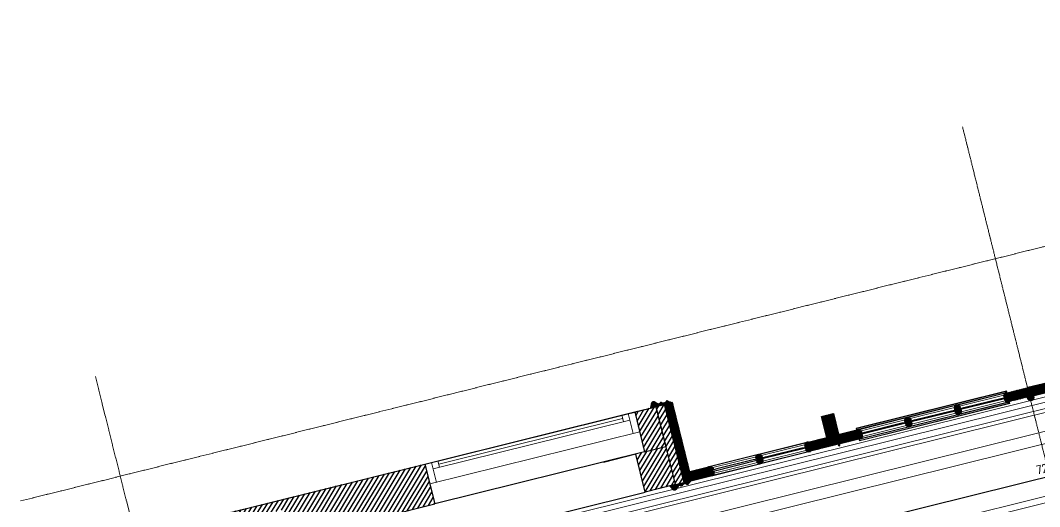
# Model space of a CAD drawing. Header units: inches. Extents: x 122939 to 389145, y 29603 to 574065.
# Drawn here: x 350991 to 355941, y 500637 to 503002 of the extents above; entities that cross this region are included whole.
import ezdxf

# ---------------------------------------------------------------- set-up
doc = ezdxf.new("R2010")
doc.units = ezdxf.units.IN
doc.header["$MEASUREMENT"] = 0
doc.linetypes.add('CENTERX2', pattern=[4, 2.5, -0.5, 0.5, -0.5])
doc.linetypes.add('PHANTOM-Z', pattern=[69.2, 60, -1.4, 2.5, -1.4, 2.5, -1.4])
for name, color, linetype, lineweight in [('a-cut', 30, 'PHANTOM-Z', 18), ('A-Dim-ID', 9, 'Continuous', 20), ('A-GLAZ', 134, 'Continuous', 18), ('A-WALL-TILE', 8, 'Continuous', 9), ('GRC', 41, 'Continuous', 0)]:
    doc.layers.add(name, color=color, linetype=linetype, lineweight=lineweight)
for name, color, linetype in [('A-WALL', 7, 'Continuous'), ('CQ Wall hatch_CHB', 8, 'Continuous'), ('FURNITURE', 252, 'Continuous'), ('Layer7', 8, 'Continuous')]:
    doc.layers.add(name, color=color, linetype=linetype)
doc.styles.add('ST9', font='romans.shx', dxfattribs={"width": 0.8})
doc.dimstyles.new('DIM-20', dxfattribs={"dimscale": 1000, "dimtxt": 0.044, "dimasz": 0.035, "dimexe": 0.022, "dimexo": 0.022, "dimgap": 0.022, "dimtad": 1, "dimdec": 0, "dimzin": 0, "dimdsep": 46, "dimtxsty": 'ST9', "dimblk1": 'ARCHTICK', "dimblk2": 'ARCHTICK', "dimsah": 1, "dimcen": 0.088, "dimdle": 0.04, "dimclrd": 256, "dimclre": 256, "dimclrt": 3, "dimadec": 0, "dimazin": 0, "dimtfac": 1, "dimtdec": 0, "dimtix": 1, "dimtofl": 0, "dimtmove": 1, "dimatfit": 3, "dimldrblk": 'CLOSED', "dimfxl": 1, "dimtolj": 1, "dimtzin": 0, "dimarcsym": 0})
pattern_1 = [(238.971423, (340850.444, 394099.291), (16.0670684, -9.6649787), [])]
pattern_2 = [(135, (-4101.4994, -5827.568), (-1.76776695, -1.76776695), [])]
pattern_3 = [(135, (-3108.8667, -5827.568), (-1.76776695, -1.76776695), [])]
pattern_4 = [(135, (247.5, 0), (-1.76776695, -1.76776695), [])]

# ---------------------------------------------------------------- blocks, each defined once
blk = doc.blocks.new('_ARCHTICK')
at = {"color": 0, "linetype": 'ByBlock', "const_width": 0.15}
blk.add_lwpolyline([(-0.5, -0.5), (0.5, 0.5)], dxfattribs=at)
blk = doc.blocks.new('*D111')
at = {"layer": 'A-Dim-ID', "lineweight": -2, "transparency": 16777216}
for p, q in [((352432.8, 499901.6), (359545.9, 501671.3)), ((359500.9, 501686.4), (359512.4, 501640.3)), ((352465.4, 499936), (352476.9, 499889.9))]:
    blk.add_line(p, q, dxfattribs=at)
at = {"layer": 'Defpoints', "color": 0, "transparency": 16777216}
for p in [(359495.6, 501707.7, 0), (359507.1, 501661.7), (352460.1, 499957.3)]:
    blk.add_point(p, dxfattribs=at)
at = {"layer": 'A-Dim-ID', "lineweight": -2, "transparency": 16777216, "xscale": 20, "yscale": 20, "zscale": 20}
for p, rotation in [((359507.1, 501661.7), 13.9714232829857), ((352471.6, 499911.3), 193.9714232829857)]:
    blk.add_blockref('_ARCHTICK', p, dxfattribs=dict(at, rotation=rotation))
at = {"layer": 'A-Dim-ID', "color": 3, "transparency": 16777216, "insert": (355979.2, 500827.2), "char_height": 40, "attachment_point": 5, "rotation": 13.9714, "style": 'ST9'}
blk.add_mtext('\\A1;7250', dxfattribs=at)
blk = doc.blocks.new('_CLOSED')
at = {"color": 0, "linetype": 'ByBlock'}
for p, q in [((-1, 0.17), (0, 0)), ((-1, 0.17), (-1, -0.17)), ((0, 0), (-1, -0.17)), ((0, 0), (-1, 0))]:
    blk.add_line(p, q, dxfattribs=at)
blk = doc.blocks.new('A$C276B60FF')
at = {"layer": 'FURNITURE', "color": 0, "lineweight": 5}
for p, q in [((4, -4.7, -468.2), (5.3, -3.4, -468.2)), ((4, -6.4, -468.2), (5.2, -5.2, -468.2)), ((5.2, -4.4, -468.2), (4.2, -4.9, -468.2)), ((5.1, -6.2, -468.2), (4.2, -6.6, -468.2)), ((8, -4.7, -468.2), (6.7, -3.4, -468.2)), ((6.8, -4.4, -468.2), (7.9, -4.9, -468.2)), ((8, -6.4, -468.2), (6.9, -5.2, -468.2)), ((6.9, -6.2, -468.2), (7.9, -6.6, -468.2))]:
    blk.add_line(p, q, dxfattribs=at)
at = {"layer": 'FURNITURE', "color": 0, "lineweight": 5, "elevation": -468.2}
for points in [[(3, -9.9), (3, -7.9, -0.371091), (3.5, -7.4, -0.011049), (5, -7.3, -0.011049)], [(7, -7.3, -0.01116), (8.5, -7.4, -0.382087), (9, -7.9), (9, -9, -0.302252), (8.7, -9.5, -0.080721), (3.5, -10.4, -0.418), (3, -9.9)], [(6.7, -3.4), (6.7, -2.9, 0.873613), (5.4, -3), (5.3, -3.4)]]:
    blk.add_lwpolyline(points, format="xyb", dxfattribs=at)
for points in [[(5.1, -6.2), (5, -7.3)], [(5.2, -4.4), (5.2, -5.2)], [(6.9, -5.2), (6.8, -4.4)], [(7, -7.3), (6.9, -6.2)]]:
    blk.add_lwpolyline(points, dxfattribs=at)
at = {"layer": 'FURNITURE', "color": 0, "lineweight": 5}
for centre, start, end in [((4.1, -4.8, -468.2), 141.1325, 292.0729), ((4.1, -6.5, -468.2), 141.1325, 292.0729), ((7.9, -4.8, -468.2), 247.9271, 38.8675), ((7.9, -6.5, -468.2), 247.9271, 38.8675)]:
    blk.add_arc(centre, 0.1, start, end, dxfattribs=at)
blk = doc.blocks.new('french door top')
at = {"lineweight": 0}
h = blk.add_hatch(dxfattribs=at)
h.set_pattern_fill('ANSI31', color=8, scale=20, angle=90)
h.paths.add_polyline_path([(5903.7, 5862.5), (6003.7, 5862.5), (6003.7, 5906.5), (5903.7, 5906.5)])
h = blk.add_hatch(dxfattribs=at)
h.set_pattern_fill('ANSI31', color=8, scale=20)
h.paths.add_polyline_path([(6003.7, 5860.5), (6013.7, 5860.5), (6013.7, 5887.5), (6023.7, 5887.5), (6023.7, 5898.5), (6021.7, 5898.5, 0.414214), (6013.7, 5906.5), (6013.7, 5908.5), (6003.7, 5908.5)])
h = blk.add_hatch(dxfattribs=at)
h.set_pattern_fill('ANSI31', color=8, scale=20)
edge = h.paths.add_edge_path()
edge.add_line((6251.2, 5860.5), (6251.2, 5887.5))
edge.add_line((6251.2, 5887.5), (6241.2, 5887.5))
edge.add_line((6241.2, 5887.5), (6241.2, 5898.5))
edge.add_line((6241.2, 5898.5), (6243.2, 5898.5))
edge.add_arc((6251.2, 5898.5), 8, 90, 180, ccw=False)
edge.add_line((6251.2, 5906.5), (6251.2, 5908.5))
edge.add_line((6251.2, 5908.5), (6261.2, 5908.5))
edge.add_line((6261.2, 5908.5), (6261.2, 5906.5))
edge.add_arc((6261.2, 5898.5), 8, 0, 90, ccw=False)
edge.add_line((6269.2, 5898.5), (6271.2, 5898.5))
edge.add_line((6271.2, 5898.5), (6271.2, 5887.5))
edge.add_line((6271.2, 5887.5), (6261.2, 5887.5))
edge.add_line((6261.2, 5887.5), (6261.2, 5860.5))
edge.add_line((6261.2, 5860.5), (6251.2, 5860.5))
h = blk.add_hatch(dxfattribs=at)
h.set_pattern_fill('ANSI31', color=8, scale=20)
h.set_pattern_definition([(45, (247.5, 0), (-1.76776695, 1.76776695), [])])
edge = h.paths.add_edge_path()
edge.add_line((6498.7, 5860.5), (6498.7, 5887.5))
edge.add_line((6498.7, 5887.5), (6488.7, 5887.5))
edge.add_line((6488.7, 5887.5), (6488.7, 5898.5))
edge.add_line((6488.7, 5898.5), (6490.7, 5898.5))
edge.add_arc((6498.7, 5898.5), 8, 90, 180, ccw=False)
edge.add_line((6498.7, 5906.5), (6498.7, 5908.5))
edge.add_line((6498.7, 5908.5), (6508.7, 5908.5))
edge.add_line((6508.7, 5908.5), (6508.7, 5906.5))
edge.add_arc((6508.7, 5898.5), 8, 0, 90, ccw=False)
edge.add_line((6516.7, 5898.5), (6518.7, 5898.5))
edge.add_line((6518.7, 5898.5), (6518.7, 5887.5))
edge.add_line((6518.7, 5887.5), (6508.7, 5887.5))
edge.add_line((6508.7, 5887.5), (6508.7, 5860.5))
edge.add_line((6508.7, 5860.5), (6498.7, 5860.5))
h = blk.add_hatch(dxfattribs=at)
h.set_pattern_fill('ANSI31', color=8, scale=20)
h.paths.add_polyline_path([(6736.2, 5898.5), (6738.2, 5898.5, -0.414214), (6746.2, 5906.5), (6746.2, 5908.5), (6756.2, 5908.5), (6756.2, 5860.5), (6746.2, 5860.5), (6746.2, 5887.5), (6736.2, 5887.5)])
h = blk.add_hatch(dxfattribs=at)
h.set_pattern_fill('ANSI31', color=8, scale=20, angle=90)
edge = h.paths.add_edge_path()
edge.add_line((6856.2, 5862.5), (6756.2, 5862.5))
edge.add_line((6756.2, 5862.5), (6756.2, 5906.5))
edge.add_line((6756.2, 5906.5), (6855.8, 5906.5))
edge.add_line((6855.8, 5906.5), (6855.8, 5862.5))
h = blk.add_hatch(dxfattribs=at)
h.set_pattern_fill('ANSI31', color=8, scale=20, angle=90)
h.paths.add_polyline_path([(6023.7, 5881.5), (6013.7, 5881.5), (6013.7, 5862.5, 0.414214), (6021.7, 5870.5), (6023.7, 5870.5)])
h = blk.add_hatch(dxfattribs=at)
h.set_pattern_fill('ANSI31', color=8, scale=20, angle=90)
edge = h.paths.add_edge_path()
edge.add_line((6251.2, 5862.5), (6251.2, 5881.5))
edge.add_line((6251.2, 5881.5), (6241.2, 5881.5))
edge.add_line((6241.2, 5881.5), (6241.2, 5870.5))
edge.add_line((6241.2, 5870.5), (6243.2, 5870.5))
edge.add_arc((6251.2, 5870.5), 8, 180, 270)
h = blk.add_hatch(dxfattribs=at)
h.set_pattern_fill('ANSI31', color=8, scale=20, angle=90)
edge = h.paths.add_edge_path()
edge.add_line((6261.2, 5862.5), (6261.2, 5881.5))
edge.add_line((6261.2, 5881.5), (6271.2, 5881.5))
edge.add_line((6271.2, 5881.5), (6271.2, 5870.5))
edge.add_line((6271.2, 5870.5), (6269.2, 5870.5))
edge.add_arc((6261.2, 5870.5), 8, -90, 0, ccw=False)
h = blk.add_hatch(dxfattribs=at)
h.set_pattern_fill('ANSI31', color=8, scale=20, angle=90)
h.set_pattern_definition(pattern_4)
edge = h.paths.add_edge_path()
edge.add_line((6498.7, 5862.5), (6498.7, 5881.5))
edge.add_line((6498.7, 5881.5), (6488.7, 5881.5))
edge.add_line((6488.7, 5881.5), (6488.7, 5870.5))
edge.add_line((6488.7, 5870.5), (6490.7, 5870.5))
edge.add_arc((6498.7, 5870.5), 8, 180, 270)
h = blk.add_hatch(dxfattribs=at)
h.set_pattern_fill('ANSI31', color=8, scale=20, angle=90)
h.set_pattern_definition(pattern_4)
edge = h.paths.add_edge_path()
edge.add_line((6508.7, 5862.5), (6508.7, 5881.5))
edge.add_line((6508.7, 5881.5), (6518.7, 5881.5))
edge.add_line((6518.7, 5881.5), (6518.7, 5870.5))
edge.add_line((6518.7, 5870.5), (6516.7, 5870.5))
edge.add_arc((6508.7, 5870.5), 8, -90, 0, ccw=False)
h = blk.add_hatch(dxfattribs=at)
h.set_pattern_fill('ANSI31', color=8, scale=20, angle=90)
h.paths.add_polyline_path([(6736.2, 5881.5), (6746.2, 5881.5), (6746.2, 5862.5, -0.414214), (6738.2, 5870.5), (6736.2, 5870.5)])
at = {"color": 8, "lineweight": 0}
for p, q in [((6746.2, 5908.5), (6013.7, 5908.5)), ((6251.2, 5906.5), (6013.7, 5906.5)), ((6243.2, 5898.5), (6021.7, 5898.5)), ((6498.7, 5906.5), (6261.2, 5906.5)), ((6490.7, 5898.5), (6269.2, 5898.5)), ((6746.2, 5906.5), (6508.7, 5906.5)), ((6736.2, 5898.5), (6516.7, 5898.5)), ((6251.2, 5862.5), (6013.7, 5862.5)), ((6746.2, 5860.5), (6013.7, 5860.5)), ((6243.2, 5870.5), (6021.7, 5870.5)), ((6498.7, 5862.5), (6261.2, 5862.5)), ((6490.7, 5870.5), (6269.2, 5870.5)), ((6746.2, 5862.5), (6508.7, 5862.5)), ((6736.2, 5870.5), (6516.7, 5870.5))]:
    blk.add_line(p, q, dxfattribs=at)
at = {"color": 0, "lineweight": -2, "elevation": 0}
for points in [[(5903.7, 5862.5), (6003.7, 5862.5), (6003.7, 5906.5), (5903.7, 5906.5), (5903.7, 5862.5)], [(6856.2, 5862.5), (6756.2, 5862.5), (6756.2, 5906.5), (6855.8, 5906.5), (6855.8, 5862.5)]]:
    blk.add_lwpolyline(points, dxfattribs=at)
for points in [[(6013.7, 5860.5), (6003.7, 5860.5), (6003.7, 5908.5), (6013.7, 5908.5), (6013.7, 5906.5, -0.414214), (6021.7, 5898.5), (6023.7, 5898.5), (6023.7, 5887.5), (6013.7, 5887.5), (6013.7, 5860.5)], [(6746.2, 5860.5), (6756.2, 5860.5), (6756.2, 5908.5), (6746.2, 5908.5), (6746.2, 5906.5, 0.414214), (6738.2, 5898.5), (6736.2, 5898.5), (6736.2, 5887.5), (6746.2, 5887.5), (6746.2, 5860.5)], [(6013.7, 5862.5), (6013.7, 5881.5), (6023.7, 5881.5), (6023.7, 5870.5), (6021.7, 5870.5, -0.414214), (6013.7, 5862.5, 1)], [(6251.2, 5862.5), (6251.2, 5881.5), (6241.2, 5881.5), (6241.2, 5870.5), (6243.2, 5870.5, 0.414214), (6251.2, 5862.5, -1)], [(6261.2, 5862.5), (6261.2, 5881.5), (6271.2, 5881.5), (6271.2, 5870.5), (6269.2, 5870.5, -0.414214), (6261.2, 5862.5, 1)], [(6746.2, 5862.5), (6746.2, 5881.5), (6736.2, 5881.5), (6736.2, 5870.5), (6738.2, 5870.5, 0.414214), (6746.2, 5862.5, -1)]]:
    blk.add_lwpolyline(points, format="xyb", dxfattribs=at)
blk.add_lwpolyline([(6251.2, 5860.5), (6251.2, 5887.5), (6241.2, 5887.5), (6241.2, 5898.5), (6243.2, 5898.5, -0.414214), (6251.2, 5906.5), (6251.2, 5908.5), (6261.2, 5908.5), (6261.2, 5906.5, -0.414214), (6269.2, 5898.5), (6271.2, 5898.5), (6271.2, 5887.5), (6261.2, 5887.5), (6261.2, 5860.5)], format="xyb", close=True, dxfattribs=at)
at = {"color": 0, "lineweight": -2}
blk.add_lwpolyline([(6508.7, 5860.5), (6508.7, 5887.5), (6518.7, 5887.5), (6518.7, 5898.5), (6516.7, 5898.5, 0.414214), (6508.7, 5906.5), (6508.7, 5908.5), (6498.7, 5908.5), (6498.7, 5906.5, 0.414214), (6490.7, 5898.5), (6488.7, 5898.5), (6488.7, 5887.5), (6498.7, 5887.5), (6498.7, 5860.5)], format="xyb", close=True, dxfattribs=at)
at = {"color": 0, "elevation": 0}
for points in [[(6040, 5887.7), (6015.7, 5885.7), (6015.7, 5881.7), (6249.2, 5881.7), (6249.2, 5885.7), (6225, 5887.7)], [(6535, 5887.7), (6510.7, 5885.7), (6510.7, 5881.7), (6744.2, 5881.7), (6744.2, 5885.7), (6720, 5887.7)]]:
    blk.add_lwpolyline(points, close=True, dxfattribs=at)
at = {"color": 0}
blk.add_lwpolyline([(6287.5, 5887.7), (6263.2, 5885.7), (6263.2, 5881.7), (6496.7, 5881.7), (6496.7, 5885.7), (6472.5, 5887.7)], close=True, dxfattribs=at)
at = {"color": 0, "lineweight": -2}
for points in [[(6498.7, 5862.5), (6498.7, 5881.5), (6488.7, 5881.5), (6488.7, 5870.5), (6490.7, 5870.5, 0.414214), (6498.7, 5862.5, -1)], [(6508.7, 5862.5), (6508.7, 5881.5), (6518.7, 5881.5), (6518.7, 5870.5), (6516.7, 5870.5, -0.414214), (6508.7, 5862.5, 1)]]:
    blk.add_lwpolyline(points, format="xyb", dxfattribs=at)
blk = doc.blocks.new('A$C419e398c')
at = {"lineweight": 0}
h = blk.add_hatch(dxfattribs=at)
h.set_pattern_fill('ANSI31', color=8, scale=20, angle=90)
h.set_pattern_definition(pattern_2)
edge = h.paths.add_edge_path()
edge.add_line((100, 421.2), (100, 416.3))
edge.add_line((100, 416.3), (0, 416.3))
edge.add_line((0, 416.3), (0, 420.9))
edge.add_line((0, 420.9), (0.1, 420.9))
edge.add_line((0.1, 420.9), (0.2, 420.9))
edge.add_line((0.2, 420.9), (0.3, 420.9))
edge.add_line((0.3, 420.9), (0.4, 420.9))
edge.add_line((0.4, 420.9), (0.5, 420.9))
edge.add_line((0.5, 420.9), (0.6, 421))
edge.add_line((0.6, 421), (0.7, 421))
edge.add_line((0.7, 421), (0.8, 421))
edge.add_line((0.8, 421), (1, 421))
edge.add_line((1, 421), (1.1, 421.1))
edge.add_line((1.1, 421.1), (1.2, 421.1))
edge.add_line((1.2, 421.1), (1.3, 421.2))
edge.add_line((1.3, 421.2), (1.4, 421.2))
edge.add_line((1.4, 421.2), (1.5, 421.3))
edge.add_line((1.5, 421.3), (1.6, 421.3))
edge.add_line((1.6, 421.3), (1.7, 421.4))
edge.add_line((1.7, 421.4), (1.8, 421.4))
edge.add_line((1.8, 421.4), (1.9, 421.5))
edge.add_line((1.9, 421.5), (2, 421.6))
edge.add_line((2, 421.6), (2, 421.7))
edge.add_line((2, 421.7), (2.1, 421.7))
edge.add_line((2.1, 421.7), (2.2, 421.8))
edge.add_line((2.2, 421.8), (2.3, 421.9))
edge.add_line((2.3, 421.9), (2.4, 422))
edge.add_line((2.4, 422), (2.5, 422.1))
edge.add_line((2.5, 422.1), (2.6, 422.2))
edge.add_line((2.6, 422.2), (2.7, 422.3))
edge.add_line((2.7, 422.3), (2.8, 422.4))
edge.add_line((2.8, 422.4), (2.8, 422.5))
edge.add_line((2.8, 422.5), (2.9, 422.6))
edge.add_line((2.9, 422.6), (3, 422.7))
edge.add_line((3, 422.7), (3.1, 422.8))
edge.add_line((3.1, 422.8), (3.1, 422.9))
edge.add_line((3.1, 422.9), (3.2, 423))
edge.add_line((3.2, 423), (3.3, 423.2))
edge.add_line((3.3, 423.2), (3.4, 423.3))
edge.add_line((3.4, 423.3), (3.4, 423.4))
edge.add_line((3.4, 423.4), (3.5, 423.5))
edge.add_line((3.5, 423.5), (3.5, 423.7))
edge.add_line((3.5, 423.7), (3.6, 423.8))
edge.add_line((3.6, 423.8), (3.7, 423.9))
edge.add_line((3.7, 423.9), (3.7, 424.1))
edge.add_line((3.7, 424.1), (3.8, 424.2))
edge.add_line((3.8, 424.2), (3.8, 424.3))
edge.add_line((3.8, 424.3), (3.9, 424.5))
edge.add_line((3.9, 424.5), (3.9, 424.6))
edge.add_line((3.9, 424.6), (4, 424.8))
edge.add_line((4, 424.8), (4, 424.9))
edge.add_line((4, 424.9), (4, 425.1))
edge.add_line((4, 425.1), (4.1, 425.2))
edge.add_line((4.1, 425.2), (4.1, 425.4))
edge.add_line((4.1, 425.4), (4.2, 425.5))
edge.add_line((4.2, 425.5), (4.2, 425.7))
edge.add_line((4.2, 425.7), (4.2, 425.8))
edge.add_line((4.2, 425.8), (4.2, 426))
edge.add_line((4.2, 426), (4.3, 426.1))
edge.add_line((4.3, 426.1), (4.3, 426.3))
edge.add_line((4.3, 426.3), (4.3, 426.5))
edge.add_line((4.3, 426.5), (4.3, 426.6))
edge.add_line((4.3, 426.6), (4.3, 426.8))
edge.add_line((4.3, 426.8), (4.3, 426.9))
edge.add_line((4.3, 426.9), (4.3, 427.1))
edge.add_line((4.3, 427.1), (4.3, 427.3))
edge.add_line((4.3, 427.3), (4.3, 427.4))
edge.add_line((4.3, 427.4), (6.7, 427.4))
edge.add_arc((18.2, 430), 11.9, -346.054, -167.2838, ccw=False)
edge.add_line((29.8, 432.9), (33.9, 432.9))
edge.add_arc((44.6, 436), 11.2, -163.8842, -67.5453)
edge.add_arc((54, 425.1), 5.15, 6.0441, 173.9557, ccw=False)
edge.add_line((59.2, 425.7), (61.5, 425.7))
edge.add_line((61.5, 425.7), (61.5, 425.5))
edge.add_line((61.5, 425.5), (61.6, 425.3))
edge.add_line((61.6, 425.3), (61.6, 425.1))
edge.add_line((61.6, 425.1), (61.7, 424.9))
edge.add_line((61.7, 424.9), (61.8, 424.7))
edge.add_line((61.8, 424.7), (61.8, 424.5))
edge.add_line((61.8, 424.5), (62, 424.3))
edge.add_line((62, 424.3), (62.1, 424.1))
edge.add_line((62.1, 424.1), (62.2, 424))
edge.add_line((62.2, 424), (62.4, 423.8))
edge.add_line((62.4, 423.8), (62.5, 423.7))
edge.add_line((62.5, 423.7), (62.7, 423.6))
edge.add_line((62.7, 423.6), (62.9, 423.5))
edge.add_line((62.9, 423.5), (63.1, 423.4))
edge.add_line((63.1, 423.4), (63.3, 423.4))
edge.add_line((63.3, 423.4), (63.5, 423.3))
edge.add_line((63.5, 423.3), (63.7, 423.3))
edge.add_line((63.7, 423.3), (63.9, 423.3))
edge.add_line((63.9, 423.3), (73.9, 423.3))
edge.add_line((73.9, 423.3), (74.1, 423.3))
edge.add_line((74.1, 423.3), (74.3, 423.3))
edge.add_line((74.3, 423.3), (74.5, 423.4))
edge.add_line((74.5, 423.4), (74.7, 423.4))
edge.add_line((74.7, 423.4), (74.9, 423.5))
edge.add_line((74.9, 423.5), (75.1, 423.6))
edge.add_line((75.1, 423.6), (75.3, 423.7))
edge.add_line((75.3, 423.7), (75.4, 423.8))
edge.add_line((75.4, 423.8), (75.6, 424))
edge.add_line((75.6, 424), (75.7, 424.1))
edge.add_line((75.7, 424.1), (75.8, 424.3))
edge.add_line((75.8, 424.3), (75.9, 424.5))
edge.add_line((75.9, 424.5), (76, 424.7))
edge.add_line((76, 424.7), (76.1, 424.9))
edge.add_line((76.1, 424.9), (76.2, 425.1))
edge.add_line((76.2, 425.1), (76.2, 425.3))
edge.add_line((76.2, 425.3), (76.3, 425.5))
edge.add_line((76.3, 425.5), (76.3, 425.7))
edge.add_line((76.3, 425.7), (78.6, 425.7))
edge.add_line((78.6, 425.7), (78.7, 426))
edge.add_line((78.7, 426), (78.7, 426.3))
edge.add_line((78.7, 426.3), (78.8, 426.6))
edge.add_line((78.8, 426.6), (78.9, 426.9))
edge.add_line((78.9, 426.9), (79, 427.2))
edge.add_line((79, 427.2), (79.2, 427.5))
edge.add_line((79.2, 427.5), (79.3, 427.8))
edge.add_line((79.3, 427.8), (79.5, 428.1))
edge.add_line((79.5, 428.1), (79.7, 428.3))
edge.add_line((79.7, 428.3), (80, 428.6))
edge.add_line((80, 428.6), (80.2, 428.8))
edge.add_line((80.2, 428.8), (80.4, 429.1))
edge.add_line((80.4, 429.1), (80.7, 429.3))
edge.add_line((80.7, 429.3), (81, 429.5))
edge.add_line((81, 429.5), (81.3, 429.6))
edge.add_line((81.3, 429.6), (81.6, 429.8))
edge.add_line((81.6, 429.8), (81.9, 429.9))
edge.add_line((81.9, 429.9), (82.2, 430))
edge.add_line((82.2, 430), (82.5, 430.1))
edge.add_line((82.5, 430.1), (82.8, 430.2))
edge.add_line((82.8, 430.2), (83.2, 430.2))
edge.add_line((83.2, 430.2), (83.5, 430.3))
edge.add_line((83.5, 430.3), (83.8, 430.3))
edge.add_line((83.8, 430.3), (84.1, 430.3))
edge.add_line((84.1, 430.3), (84.4, 430.2))
edge.add_line((84.4, 430.2), (84.7, 430.2))
edge.add_line((84.7, 430.2), (85, 430.1))
edge.add_line((85, 430.1), (85.3, 430))
edge.add_line((85.3, 430), (85.6, 429.9))
edge.add_line((85.6, 429.9), (85.9, 429.8))
edge.add_line((85.9, 429.8), (86.2, 429.6))
edge.add_line((86.2, 429.6), (86.5, 429.5))
edge.add_line((86.5, 429.5), (86.8, 429.3))
edge.add_line((86.8, 429.3), (87.1, 429.1))
edge.add_line((87.1, 429.1), (87.3, 428.8))
edge.add_line((87.3, 428.8), (87.6, 428.6))
edge.add_line((87.6, 428.6), (87.8, 428.3))
edge.add_line((87.8, 428.3), (88, 428.1))
edge.add_line((88, 428.1), (88.2, 427.8))
edge.add_line((88.2, 427.8), (88.3, 427.5))
edge.add_line((88.3, 427.5), (88.5, 427.2))
edge.add_line((88.5, 427.2), (88.6, 426.9))
edge.add_line((88.6, 426.9), (88.7, 426.6))
edge.add_line((88.7, 426.6), (88.8, 426.3))
edge.add_line((88.8, 426.3), (88.9, 426))
edge.add_line((88.9, 426), (88.9, 425.7))
edge.add_line((88.9, 425.7), (91.3, 425.7))
edge.add_line((91.3, 425.7), (91.6, 425.2))
edge.add_line((91.6, 425.2), (92, 424.7))
edge.add_line((92, 424.7), (92.4, 424.3))
edge.add_line((92.4, 424.3), (92.8, 423.9))
edge.add_line((92.8, 423.9), (93.3, 423.5))
edge.add_line((93.3, 423.5), (93.8, 423.1))
edge.add_line((93.8, 423.1), (94.3, 422.8))
edge.add_line((94.3, 422.8), (94.8, 422.5))
edge.add_line((94.8, 422.5), (95.4, 422.2))
edge.add_line((95.4, 422.2), (95.9, 422))
edge.add_line((95.9, 422), (96.5, 421.7))
edge.add_line((96.5, 421.7), (97.1, 421.6))
edge.add_line((97.1, 421.6), (97.7, 421.4))
edge.add_line((97.7, 421.4), (98.2, 421.3))
edge.add_line((98.2, 421.3), (98.8, 421.2))
edge.add_line((98.8, 421.2), (99.4, 421.2))
edge.add_line((99.4, 421.2), (100, 421.2))
h = blk.add_hatch(dxfattribs=at)
h.set_pattern_fill('ANSI31', color=8, scale=20, angle=90)
h.set_pattern_definition(pattern_2)
h.paths.add_polyline_path([(70, 416.3), (103.3, 416.3), (103.3, 372.3), (110, 372.3), (110, 25.6), (70, 25.6)])
h = blk.add_hatch(dxfattribs=at)
h.set_pattern_fill('ANSI31', color=8, scale=20, angle=90)
h.set_pattern_definition(pattern_2)
h.paths.add_polyline_path([(103.3, 416.3), (203.3, 416.3), (203.3, 372.3), (103.3, 372.3)])
h = blk.add_hatch(dxfattribs=at)
h.set_pattern_fill('ANSI31', color=8, scale=20)
h.set_pattern_definition([(45, (-3359.5162, -5827.568), (-1.76776695, 1.76776695), [])])
h.paths.add_polyline_path([(223.3, 380.3), (221.3, 380.3, -0.414214), (213.3, 372.3), (213.3, 370.3), (203.3, 370.3), (203.3, 418.3), (213.3, 418.3), (213.3, 391.3), (223.3, 391.3)])
h = blk.add_hatch(dxfattribs=at)
h.set_pattern_fill('ANSI31', color=8, scale=20, angle=90)
h.set_pattern_definition([(135, (-3359.5162, -5827.568), (-1.76776695, -1.76776695), [])])
h.paths.add_polyline_path([(223.3, 397.3), (213.3, 397.3), (213.3, 416.3, -0.414214), (221.3, 408.3), (223.3, 408.3)])
h = blk.add_hatch(dxfattribs=at)
h.set_pattern_fill('ANSI31', color=8, scale=20)
h.set_pattern_definition([(45, (-3108.8667, -5827.568), (-1.76776695, 1.76776695), [])])
edge = h.paths.add_edge_path()
edge.add_line((457.6, 418.3), (457.6, 391.3))
edge.add_line((457.6, 391.3), (467.6, 391.3))
edge.add_line((467.6, 391.3), (467.6, 380.3))
edge.add_line((467.6, 380.3), (465.6, 380.3))
edge.add_arc((457.6, 380.3), 8, -90.0001, -0.0001, ccw=False)
edge.add_line((457.6, 372.3), (457.6, 370.3))
edge.add_line((457.6, 370.3), (447.6, 370.3))
edge.add_line((447.6, 370.3), (447.6, 372.3))
edge.add_arc((447.6, 380.3), 8, -180.0001, -90.0001, ccw=False)
edge.add_line((439.6, 380.3), (437.6, 380.3))
edge.add_line((437.6, 380.3), (437.6, 391.3))
edge.add_line((437.6, 391.3), (447.6, 391.3))
edge.add_line((447.6, 391.3), (447.6, 418.3))
edge.add_line((447.6, 418.3), (457.6, 418.3))
h = blk.add_hatch(dxfattribs=at)
h.set_pattern_fill('ANSI31', color=8, scale=20, angle=90)
h.set_pattern_definition(pattern_3)
edge = h.paths.add_edge_path()
edge.add_line((447.6, 416.3), (447.6, 397.3))
edge.add_line((447.6, 397.3), (437.6, 397.3))
edge.add_line((437.6, 397.3), (437.6, 408.3))
edge.add_line((437.6, 408.3), (439.6, 408.3))
edge.add_arc((447.6, 408.3), 8, -270.0001, -180.0001, ccw=False)
h = blk.add_hatch(dxfattribs=at)
h.set_pattern_fill('ANSI31', color=8, scale=20, angle=90)
h.set_pattern_definition(pattern_3)
edge = h.paths.add_edge_path()
edge.add_line((457.6, 416.3), (457.6, 397.3))
edge.add_line((457.6, 397.3), (467.6, 397.3))
edge.add_line((467.6, 397.3), (467.6, 408.3))
edge.add_line((467.6, 408.3), (465.6, 408.3))
edge.add_arc((457.6, 408.3), 8, -0.0001, 89.9999)
h = blk.add_hatch(dxfattribs=at)
h.set_pattern_fill('ANSI31', color=8, scale=20)
h.set_pattern_definition([(45, (-4103.5846, -5827.568), (-1.76776695, 1.76776695), [])])
h.paths.add_polyline_path([(682.1, 380.3), (684.1, 380.3, 0.414214), (692.1, 372.3), (692.1, 370.3), (702.1, 370.3), (702.1, 418.3), (692.1, 418.3), (692.1, 391.3), (682.1, 391.3)])
h = blk.add_hatch(dxfattribs=at)
h.set_pattern_fill('ANSI31', color=8, scale=20, angle=90)
h.set_pattern_definition([(135, (-4103.5846, -5827.568), (-1.76776695, -1.76776695), [])])
h.paths.add_polyline_path([(682.1, 397.3), (692.1, 397.3), (692.1, 416.3, 0.414214), (684.1, 408.3), (682.1, 408.3)])
h = blk.add_hatch(dxfattribs=at)
h.set_pattern_fill('ANSI31', color=8, scale=20, angle=90)
h.set_pattern_definition(pattern_2)
h.paths.add_polyline_path([(802, 416.3), (702, 416.3), (702, 372.3), (802, 372.3)])
h = blk.add_hatch(dxfattribs=at)
h.set_pattern_fill('ANSI31', color=8, scale=20, angle=90)
h.set_pattern_definition(pattern_2)
h.paths.add_polyline_path([(795.3, 372.3), (795.3, 266.3), (855.3, 266.3), (855.3, 369.3), (850.3, 369.3), (850.3, 363.3), (848.3, 363.3), (848.3, 369.3), (843.3, 369.3), (843.3, 416.3), (802, 416.3), (802, 372.3)])
h = blk.add_hatch(dxfattribs=at)
h.set_pattern_fill('ANSI31', color=8, scale=20)
h.set_pattern_definition([(45, (-4101.4994, -5827.568), (-1.76776695, 1.76776695), [])])
edge = h.paths.add_edge_path()
edge.add_line((1802.2, 416.3), (1818.5, 416.3))
edge.add_line((1818.5, 416.3), (1818.5, 427.3))
edge.add_line((1818.5, 427.3), (1816.5, 427.3))
edge.add_arc((1808.5, 427.3), 8, -0.0001, 89.9999)
edge.add_line((1808.5, 435.3), (1808.5, 437.3))
edge.add_line((1808.5, 437.3), (1798.5, 437.3))
edge.add_line((1798.5, 437.3), (1798.5, 435.3))
edge.add_arc((1798.5, 427.3), 8, 89.9999, 179.9999)
edge.add_line((1790.5, 427.3), (1788.5, 427.3))
edge.add_line((1788.5, 427.3), (1788.5, 418.3))
edge.add_line((1788.5, 418.3), (1798.5, 418.3))
edge.add_line((1798.5, 418.3), (1802.2, 418.3))
edge.add_line((1802.2, 418.3), (1802.2, 416.3))
h = blk.add_hatch(dxfattribs=at)
h.set_pattern_fill('ANSI31', color=8, scale=20, angle=90)
h.set_pattern_definition([(135, (-4101.4994, -5586.887), (-1.76776695, -1.76776695), [])])
edge = h.paths.add_edge_path()
edge.add_line((100, 20.8), (100, 25.6))
edge.add_line((100, 25.6), (0, 25.6))
edge.add_line((0, 25.6), (0, 21))
edge.add_line((0, 21), (0.1, 21))
edge.add_line((0.1, 21), (0.2, 21))
edge.add_line((0.2, 21), (0.3, 21))
edge.add_line((0.3, 21), (0.4, 21))
edge.add_line((0.4, 21), (0.5, 21))
edge.add_line((0.5, 21), (0.6, 21))
edge.add_line((0.6, 21), (0.7, 20.9))
edge.add_line((0.7, 20.9), (0.8, 20.9))
edge.add_line((0.8, 20.9), (0.9, 20.9))
edge.add_line((0.9, 20.9), (1.1, 20.8))
edge.add_line((1.1, 20.8), (1.2, 20.8))
edge.add_line((1.2, 20.8), (1.3, 20.8))
edge.add_line((1.3, 20.8), (1.4, 20.7))
edge.add_line((1.4, 20.7), (1.5, 20.6))
edge.add_line((1.5, 20.6), (1.6, 20.6))
edge.add_line((1.6, 20.6), (1.7, 20.5))
edge.add_line((1.7, 20.5), (1.8, 20.5))
edge.add_line((1.8, 20.5), (1.9, 20.4))
edge.add_line((1.9, 20.4), (1.9, 20.3))
edge.add_line((1.9, 20.3), (2, 20.3))
edge.add_line((2, 20.3), (2.1, 20.2))
edge.add_line((2.1, 20.2), (2.2, 20.1))
edge.add_line((2.2, 20.1), (2.3, 20))
edge.add_line((2.3, 20), (2.4, 19.9))
edge.add_line((2.4, 19.9), (2.5, 19.8))
edge.add_line((2.5, 19.8), (2.6, 19.7))
edge.add_line((2.6, 19.7), (2.7, 19.6))
edge.add_line((2.7, 19.6), (2.8, 19.5))
edge.add_line((2.8, 19.5), (2.8, 19.4))
edge.add_line((2.8, 19.4), (2.9, 19.3))
edge.add_line((2.9, 19.3), (3, 19.2))
edge.add_line((3, 19.2), (3.1, 19.1))
edge.add_line((3.1, 19.1), (3.1, 19))
edge.add_line((3.1, 19), (3.2, 18.9))
edge.add_line((3.2, 18.9), (3.3, 18.8))
edge.add_line((3.3, 18.8), (3.4, 18.6))
edge.add_line((3.4, 18.6), (3.4, 18.5))
edge.add_line((3.4, 18.5), (3.5, 18.4))
edge.add_line((3.5, 18.4), (3.5, 18.3))
edge.add_line((3.5, 18.3), (3.6, 18.1))
edge.add_line((3.6, 18.1), (3.7, 18))
edge.add_line((3.7, 18), (3.7, 17.9))
edge.add_line((3.7, 17.9), (3.8, 17.7))
edge.add_line((3.8, 17.7), (3.8, 17.6))
edge.add_line((3.8, 17.6), (3.9, 17.4))
edge.add_line((3.9, 17.4), (3.9, 17.3))
edge.add_line((3.9, 17.3), (4, 17.1))
edge.add_line((4, 17.1), (4, 17))
edge.add_line((4, 17), (4, 16.8))
edge.add_line((4, 16.8), (4.1, 16.7))
edge.add_line((4.1, 16.7), (4.1, 16.5))
edge.add_line((4.1, 16.5), (4.1, 16.4))
edge.add_line((4.1, 16.4), (4.2, 16.2))
edge.add_line((4.2, 16.2), (4.2, 16.1))
edge.add_line((4.2, 16.1), (4.2, 15.9))
edge.add_line((4.2, 15.9), (4.3, 15.8))
edge.add_line((4.3, 15.8), (4.3, 15.6))
edge.add_line((4.3, 15.6), (4.3, 15.5))
edge.add_line((4.3, 15.5), (4.3, 15.3))
edge.add_line((4.3, 15.3), (4.3, 15.1))
edge.add_line((4.3, 15.1), (4.3, 15))
edge.add_line((4.3, 15), (4.3, 14.8))
edge.add_line((4.3, 14.8), (4.3, 14.7))
edge.add_line((4.3, 14.7), (4.3, 14.5))
edge.add_line((4.3, 14.5), (6.7, 14.5))
edge.add_arc((18.2, 11.9), 11.9, 167.2836, 346.0538)
edge.add_line((29.8, 9), (33.9, 9))
edge.add_arc((44.6, 5.9), 11.2, 67.5451, 163.884, ccw=False)
edge.add_arc((54, 16.8), 5.15, -173.9559, -6.0443)
edge.add_line((59.1, 16.3), (61.5, 16.3))
edge.add_line((61.5, 16.3), (61.5, 16.5))
edge.add_line((61.5, 16.5), (61.6, 16.7))
edge.add_line((61.6, 16.7), (61.6, 16.9))
edge.add_line((61.6, 16.9), (61.7, 17.1))
edge.add_line((61.7, 17.1), (61.8, 17.3))
edge.add_line((61.8, 17.3), (61.8, 17.4))
edge.add_line((61.8, 17.4), (62, 17.6))
edge.add_line((62, 17.6), (62.1, 17.8))
edge.add_line((62.1, 17.8), (62.2, 17.9))
edge.add_line((62.2, 17.9), (62.4, 18.1))
edge.add_line((62.4, 18.1), (62.5, 18.2))
edge.add_line((62.5, 18.2), (62.7, 18.3))
edge.add_line((62.7, 18.3), (62.9, 18.4))
edge.add_line((62.9, 18.4), (63.1, 18.5))
edge.add_line((63.1, 18.5), (63.3, 18.5))
edge.add_line((63.3, 18.5), (63.5, 18.6))
edge.add_line((63.5, 18.6), (63.7, 18.6))
edge.add_line((63.7, 18.6), (63.9, 18.6))
edge.add_line((63.9, 18.6), (73.9, 18.6))
edge.add_line((73.9, 18.6), (74.1, 18.6))
edge.add_line((74.1, 18.6), (74.3, 18.6))
edge.add_line((74.3, 18.6), (74.5, 18.5))
edge.add_line((74.5, 18.5), (74.7, 18.5))
edge.add_line((74.7, 18.5), (74.9, 18.4))
edge.add_line((74.9, 18.4), (75.1, 18.3))
edge.add_line((75.1, 18.3), (75.3, 18.2))
edge.add_line((75.3, 18.2), (75.4, 18.1))
edge.add_line((75.4, 18.1), (75.6, 17.9))
edge.add_line((75.6, 17.9), (75.7, 17.8))
edge.add_line((75.7, 17.8), (75.8, 17.6))
edge.add_line((75.8, 17.6), (75.9, 17.4))
edge.add_line((75.9, 17.4), (76, 17.3))
edge.add_line((76, 17.3), (76.1, 17.1))
edge.add_line((76.1, 17.1), (76.2, 16.9))
edge.add_line((76.2, 16.9), (76.2, 16.7))
edge.add_line((76.2, 16.7), (76.3, 16.5))
edge.add_line((76.3, 16.5), (76.3, 16.3))
edge.add_line((76.3, 16.3), (78.6, 16.3))
edge.add_line((78.6, 16.3), (78.7, 16))
edge.add_line((78.7, 16), (78.7, 15.6))
edge.add_line((78.7, 15.6), (78.8, 15.3))
edge.add_line((78.8, 15.3), (78.9, 15))
edge.add_line((78.9, 15), (79, 14.7))
edge.add_line((79, 14.7), (79.2, 14.4))
edge.add_line((79.2, 14.4), (79.3, 14.1))
edge.add_line((79.3, 14.1), (79.5, 13.9))
edge.add_line((79.5, 13.9), (79.7, 13.6))
edge.add_line((79.7, 13.6), (80, 13.3))
edge.add_line((80, 13.3), (80.2, 13.1))
edge.add_line((80.2, 13.1), (80.4, 12.9))
edge.add_line((80.4, 12.9), (80.7, 12.6))
edge.add_line((80.7, 12.6), (81, 12.4))
edge.add_line((81, 12.4), (81.3, 12.3))
edge.add_line((81.3, 12.3), (81.6, 12.1))
edge.add_line((81.6, 12.1), (81.9, 12))
edge.add_line((81.9, 12), (82.2, 11.9))
edge.add_line((82.2, 11.9), (82.5, 11.8))
edge.add_line((82.5, 11.8), (82.8, 11.7))
edge.add_line((82.8, 11.7), (83.2, 11.7))
edge.add_line((83.2, 11.7), (83.5, 11.6))
edge.add_line((83.5, 11.6), (83.8, 11.6))
edge.add_line((83.8, 11.6), (84.1, 11.6))
edge.add_line((84.1, 11.6), (84.4, 11.7))
edge.add_line((84.4, 11.7), (84.7, 11.7))
edge.add_line((84.7, 11.7), (85, 11.8))
edge.add_line((85, 11.8), (85.3, 11.9))
edge.add_line((85.3, 11.9), (85.6, 12))
edge.add_line((85.6, 12), (85.9, 12.1))
edge.add_line((85.9, 12.1), (86.2, 12.3))
edge.add_line((86.2, 12.3), (86.5, 12.4))
edge.add_line((86.5, 12.4), (86.8, 12.6))
edge.add_line((86.8, 12.6), (87.1, 12.9))
edge.add_line((87.1, 12.9), (87.3, 13.1))
edge.add_line((87.3, 13.1), (87.6, 13.3))
edge.add_line((87.6, 13.3), (87.8, 13.6))
edge.add_line((87.8, 13.6), (88, 13.9))
edge.add_line((88, 13.9), (88.2, 14.1))
edge.add_line((88.2, 14.1), (88.3, 14.4))
edge.add_line((88.3, 14.4), (88.5, 14.7))
edge.add_line((88.5, 14.7), (88.6, 15))
edge.add_line((88.6, 15), (88.7, 15.3))
edge.add_line((88.7, 15.3), (88.8, 15.6))
edge.add_line((88.8, 15.6), (88.9, 16))
edge.add_line((88.9, 16), (88.9, 16.3))
edge.add_line((88.9, 16.3), (91.3, 16.3))
edge.add_line((91.3, 16.3), (91.6, 16.7))
edge.add_line((91.6, 16.7), (92, 17.2))
edge.add_line((92, 17.2), (92.4, 17.6))
edge.add_line((92.4, 17.6), (92.8, 18))
edge.add_line((92.8, 18), (93.3, 18.4))
edge.add_line((93.3, 18.4), (93.8, 18.8))
edge.add_line((93.8, 18.8), (94.3, 19.1))
edge.add_line((94.3, 19.1), (94.8, 19.4))
edge.add_line((94.8, 19.4), (95.4, 19.7))
edge.add_line((95.4, 19.7), (95.9, 20))
edge.add_line((95.9, 20), (96.5, 20.2))
edge.add_line((96.5, 20.2), (97.1, 20.4))
edge.add_line((97.1, 20.4), (97.7, 20.5))
edge.add_line((97.7, 20.5), (98.2, 20.6))
edge.add_line((98.2, 20.6), (98.8, 20.7))
edge.add_line((98.8, 20.7), (99.4, 20.7))
edge.add_line((99.4, 20.7), (100, 20.8))
at = {"color": 8, "lineweight": 0}
for p, q in [((692, 418.3, 0), (213.3, 418.3, 0)), ((447.6, 416.3, 0), (213.3, 416.3, 0)), ((439.6, 408.3, 0), (223.3, 408.3, 0)), ((692, 416.3, 0), (457.6, 416.3, 0)), ((682, 408.3, 0), (465.6, 408.3, 0)), ((447.6, 372.3, 0), (213.3, 372.3, 0)), ((695.5, 370.3, 0), (213.3, 370.3, 0)), ((439.6, 380.3, 0), (223.3, 380.3, 0)), ((692, 372.3, 0), (457.6, 372.3, 0)), ((682, 380.3, 0), (465.6, 380.3, 0))]:
    blk.add_line(p, q, dxfattribs=at)
at = {"color": 0, "lineweight": -2}
blk.add_line((459, 407.8, 0), (459, 407.8, 0), dxfattribs=at)
at = {"color": 252}
for p, q in [((841.6, 417.8, 0), (841.6, 385.2, 0)), ((843.3, 385.2, 0), (843.3, 416.8, 0)), ((845.7, 385.2, 0), (845.7, 416.8, 0)), ((847.4, 417.8, 0), (847.4, 385.2, 0))]:
    blk.add_line(p, q, dxfattribs=at)
at = {"color": 0, "lineweight": -2, "elevation": 0}
for points in [[(70, 416.3), (103.3, 416.3), (103.3, 372.3), (110, 372.3), (110, 25.6), (70, 25.6), (70, 416.3)], [(103.3, 416.3), (203.3, 416.3), (203.3, 372.3), (103.3, 372.3), (103.3, 416.3)], [(802, 416.3), (702, 416.3), (702, 372.3), (802, 372.3), (802, 416.3)]]:
    blk.add_lwpolyline(points, dxfattribs=at)
for points in [[(213.3, 418.3), (203.3, 418.3), (203.3, 370.3), (213.3, 370.3), (213.3, 372.3, 0.414214), (221.3, 380.3), (223.3, 380.3), (223.3, 391.3), (213.3, 391.3), (213.3, 418.3)], [(213.3, 416.3), (213.3, 397.3), (223.3, 397.3), (223.3, 408.3), (221.3, 408.3, 0.414214), (213.3, 416.3, -1)], [(447.6, 416.3), (447.6, 397.3), (437.6, 397.3), (437.6, 408.3), (439.6, 408.3, -0.414214), (447.6, 416.3, 1)], [(457.6, 416.3), (457.6, 397.3), (467.6, 397.3), (467.6, 408.3), (465.6, 408.3, 0.414214), (457.6, 416.3, -1)], [(692, 418.3), (702, 418.3), (702, 370.3), (692, 370.3), (692, 372.3, -0.414214), (684, 380.3), (682, 380.3), (682, 391.3), (692, 391.3), (692, 418.3)], [(692, 416.3), (692, 397.3), (682, 397.3), (682, 408.3), (684, 408.3, -0.414214), (692, 416.3, 1)]]:
    blk.add_lwpolyline(points, format="xyb", dxfattribs=at)
at = {"color": 0, "elevation": 0}
for points in [[(239.5, 391.1), (215.3, 393.1), (215.3, 397.1), (445.6, 397.1), (445.6, 393.1), (421.4, 391.1)], [(665.7, 391.1), (690, 393.1), (690, 397.1), (459.6, 397.1), (459.6, 393.1), (483.9, 391.1)]]:
    blk.add_lwpolyline(points, close=True, dxfattribs=at)
at = {"color": 0, "lineweight": -2, "elevation": 0}
for points in [[(447.6, 418.3), (447.6, 391.3), (437.6, 391.3), (437.6, 380.3), (439.6, 380.3, 0.414214), (447.6, 372.3), (447.6, 370.3), (457.6, 370.3), (457.6, 372.3, 0.414214), (465.6, 380.3), (467.6, 380.3), (467.6, 391.3), (457.6, 391.3), (457.6, 418.3)], [(1802.2, 416.3), (1802.2, 416.3), (1818.5, 416.3), (1818.5, 427.3), (1816.5, 427.3, 0.414214), (1808.5, 435.3), (1808.5, 437.3), (1798.5, 437.3), (1798.5, 435.3, 0.414214), (1790.5, 427.3), (1788.5, 427.3), (1788.5, 418.3), (1798.5, 418.3), (1802.2, 418.3)]]:
    blk.add_lwpolyline(points, format="xyb", close=True, dxfattribs=at)
blk.add_lwpolyline([(795.3, 372.3), (795.3, 266.3), (855.3, 266.3), (855.3, 369.3), (850.3, 369.3), (850.3, 363.3), (848.3, 363.3), (848.3, 369.3), (843.3, 369.3), (843.3, 416.3), (802, 416.3), (802, 372.3)], close=True, dxfattribs=at)
at = {"color": 8, "lineweight": 0, "elevation": 0}
for points in [[(945.3, 416.3), (945.3, 426.3), (1697.8, 426.3), (1697.8, 416.3)], [(947.3, 418.3), (947.3, 424.3), (1695.8, 424.3), (1695.8, 418.3)], [(945.3, 372.3), (945.3, 362.3), (1697.8, 362.3), (1697.8, 372.3)], [(947.3, 370.3), (947.3, 364.3), (1695.8, 364.3), (1695.8, 370.3)]]:
    blk.add_lwpolyline(points, dxfattribs=at)
at = {"color": 252}
for radius in [4.31, 3.53]:
    blk.add_circle((844.5, 421, 0), radius, dxfattribs=at)
at = {"color": 0, "lineweight": -2}
for points in [[(6.7, 427.4, 0), (5.7, 431.5, 0), (7.5, 438, 0), (13.5, 441.1, 0), (15.5, 441.6, 0), (22.2, 443.2, 0), (28.1, 439.6, 0), (29.8, 432.9, 0), (31.1, 432.9, 0), (32.5, 432.9, 0), (33.9, 432.9, 0), (34.8, 429.8, 0), (36.9, 427.3, 0), (39.8, 425.9, 0), (42.7, 424.5, 0), (45.9, 424.4, 0), (48.9, 425.7, 0), (49.2, 428.4, 0), (51.3, 430.3, 0), (54, 430.3, 0), (56.8, 430.3, 0), (58.9, 428.4, 0), (59.1, 425.7, 0), (59.9, 425.7, 0), (60.7, 425.7, 0), (61.5, 425.7, 0), (61.5, 425, 0), (61.8, 424.4, 0), (62.2, 424, 0), (62.7, 423.5, 0), (63.3, 423.3, 0), (63.9, 423.3, 0), (67.2, 423.3, 0), (70.6, 423.3, 0), (73.9, 423.3, 0), (74.5, 423.3, 0), (75.1, 423.5, 0), (75.6, 424, 0), (76, 424.4, 0), (76.3, 425, 0), (76.3, 425.7, 0), (77.1, 425.7, 0), (77.8, 425.7, 0), (78.6, 425.7, 0), (78.9, 428.4, 0), (81, 430.3, 0), (83.8, 430.3, 0), (86.5, 430.3, 0), (88.6, 428.4, 0), (88.9, 425.7, 0), (89.7, 425.7, 0), (90.5, 425.7, 0), (91.3, 425.7, 0), (93.3, 422.8, 0), (96.5, 421.2, 0), (100, 421.2, 0), (100, 419.5, 0), (100, 417.9, 0), (100, 416.3, 0), (66.7, 416.3, 0), (33.3, 416.3, 0), (0, 416.3, 0), (0, 417.8, 0), (0, 419.4, 0), (0, 420.9, 0), (2.5, 420.9, 0), (4.3, 423.6, 0), (4.3, 427.4, 0), (5.1, 427.4, 0), (5.9, 427.4, 0), (6.7, 427.4, 0)], [(6.7, 14.5, 0), (5.7, 10.4, 0), (7.5, 3.9, 0), (13.5, 0.8, 0), (15.5, 0.3, 0), (22.2, -1.3, 0), (28.1, 2.3, 0), (29.8, 9, 0), (31.1, 9, 0), (32.5, 9, 0), (33.9, 9, 0), (34.8, 12.1, 0), (36.9, 14.6, 0), (39.8, 16, 0), (42.7, 17.4, 0), (45.9, 17.5, 0), (48.9, 16.3, 0), (49.2, 13.5, 0), (51.3, 11.6, 0), (54, 11.6, 0), (56.8, 11.6, 0), (58.9, 13.5, 0), (59.1, 16.3, 0), (59.9, 16.3, 0), (60.7, 16.3, 0), (61.5, 16.3, 0), (61.5, 16.9, 0), (61.8, 17.5, 0), (62.2, 17.9, 0), (62.7, 18.4, 0), (63.3, 18.6, 0), (63.9, 18.6, 0), (67.2, 18.6, 0), (70.6, 18.6, 0), (73.9, 18.6, 0), (74.5, 18.6, 0), (75.1, 18.4, 0), (75.6, 17.9, 0), (76, 17.5, 0), (76.3, 16.9, 0), (76.3, 16.3, 0), (77.1, 16.3, 0), (77.8, 16.3, 0), (78.6, 16.3, 0), (78.9, 13.5, 0), (81, 11.6, 0), (83.8, 11.6, 0), (86.5, 11.6, 0), (88.6, 13.5, 0), (88.9, 16.3, 0), (89.7, 16.3, 0), (90.5, 16.3, 0), (91.3, 16.3, 0), (93.3, 19.1, 0), (96.5, 20.8, 0), (100, 20.8, 0), (100, 22.4, 0), (100, 24, 0), (100, 25.6, 0), (66.7, 25.6, 0), (33.3, 25.6, 0), (0, 25.6, 0), (0, 24.1, 0), (0, 22.6, 0), (0, 21, 0), (2.5, 21, 0), (4.3, 18.3, 0), (4.3, 14.5, 0), (5.1, 14.5, 0), (5.9, 14.5, 0), (6.7, 14.5, 0)]]:
    blk.add_rational_spline(points, [1, 0.873715131819, 0.807260537943, 0.933545406124, 1, 0.807260537943, 0.807260537943, 1, 1, 1, 1, 0.941962002808, 0.941962002808, 1, 0.941962002808, 0.941962002808, 1, 0.828935297383, 0.828935297383, 1, 0.828935297383, 0.828935297383, 1, 1, 1, 1, 0.949253021629, 0.949253021629, 1, 0.949253021629, 0.949253021629, 1, 1, 1, 1, 0.949253021629, 0.949253021629, 1, 0.949253021629, 0.949253021629, 1, 1, 1, 1, 0.828935297383, 0.828935297383, 1, 0.828935297383, 0.828935297383, 1, 1, 1, 1, 0.925454229704, 0.925454229704, 1, 1, 1, 1, 1, 1, 1, 1, 1, 1, 0.804737854124, 0.804737854124, 1, 1, 1, 1], degree=3, knots=[0, 0, 0, 0, 1.02217, 1.560065, 1.560065, 1.560065, 3.120129, 3.120129, 3.120129, 7.226599, 7.226599, 7.226599, 8.067314, 8.067314, 8.067314, 8.90803, 8.90803, 8.90803, 10.373334, 10.373334, 10.373334, 11.838639, 11.838639, 11.838639, 12.838639, 12.838639, 12.838639, 13.624038, 13.624038, 13.624038, 14.409436, 14.409436, 14.409436, 15.409436, 15.409436, 15.409436, 16.194834, 16.194834, 16.194834, 16.980232, 16.980232, 16.980232, 17.980232, 17.980232, 17.980232, 19.445537, 19.445537, 19.445537, 20.910842, 20.910842, 20.910842, 21.910842, 21.910842, 21.910842, 22.865691, 22.865691, 22.865691, 23.865691, 23.865691, 23.865691, 24.865691, 24.865691, 24.865691, 25.865691, 25.865691, 25.865691, 27.436487, 27.436487, 27.436487, 28.436487, 28.436487, 28.436487, 28.436487], dxfattribs=at)
at = {"color": 0, "rotation": 179.999884685727}
blk.add_blockref('french door top', (7701.5, 6278.8, 0), dxfattribs=at)
at = {"color": 0, "xscale": -1, "rotation": 179.9998846857269}
blk.add_blockref('french door top', (-4101.5, 6278.8, 0), dxfattribs=at)
at = {"xscale": -1, "rotation": 179.9998846857269}
blk.add_blockref('A$C276B60FF', (843.3, 362, 468.2), dxfattribs=at)

msp = doc.modelspace()

# ---------------------------------------------------------------- hatches: boundary and pattern name
at = {"layer": 'CQ Wall hatch_CHB'}
h = msp.add_hatch(dxfattribs=at)
h.set_pattern_fill('ANSI31', color=8, scale=150, angle=180)
h.set_pattern_definition([(238.971423, (266550.685, 461121.964), (16.0670684, -9.6649787), [])])
h.paths.add_polyline_path([(354120.132, 501134.021), (354076.978, 501123.285), (354171.303, 500744.162), (354214.456, 500754.898)])
h.paths.add_polyline_path([(357521.957, 501980.382), (357477.774, 501969.39), (357572.099, 501590.267), (357616.282, 501601.259), (357569.119, 501790.821)])
h = msp.add_hatch(dxfattribs=at)
h.set_pattern_fill('ANSI31', color=8, scale=150, angle=180)
h.set_pattern_definition(pattern_1)
h.paths.add_polyline_path([(354076.979, 501123.28), (353974.819, 501097.861), (354023.108, 500903.774), (354125.267, 500929.193)])
h = msp.add_hatch(dxfattribs=at)
h.set_pattern_fill('ANSI31', color=8, scale=150, angle=180)
h.set_pattern_definition([(238.971423, (291238.907, 467264.352), (16.0670684, -9.6649787), [])])
h.paths.add_polyline_path([(353980.017, 500891.721), (354125.58, 500927.937), (354171.304, 500744.155), (354025.742, 500707.939)])
h = msp.add_hatch(dxfattribs=at)
h.set_pattern_fill('ANSI31', color=8, scale=150, angle=180)
h.set_pattern_definition(pattern_1)
h.paths.add_polyline_path([(353004.17, 500650.267), (352955.882, 500844.351), (351548.788, 500494.268), (351572.931, 500397.226), (351699.068, 500428.609), (351686.997, 500477.126), (352268.992, 500621.925), (352305.469, 500476.432)])

# ---------------------------------------------------------------- linework, layer by layer
msp.add_line((352526.191, 500334.857, 0), (354025.741, 500707.942, 0))
at = {"elevation": 0}
msp.add_lwpolyline([(354171.303, 500744.162), (354214.457, 500754.898), (354120.132, 501134.021), (354076.978, 501123.285)], close=True, dxfattribs=at)
at = {"layer": 'a-cut'}
for p, q in [((350991.148, 500664.674, 0), (360384.777, 503001.793, 0)), ((351355.637, 501270.601, 0), (353049.396, 494462.843, 0))]:
    msp.add_line(p, q, dxfattribs=at)
at = {"layer": 'A-GLAZ'}
for p, q in [((353974.821, 501097.857), (352955.883, 500844.351)), ((353951.129, 501058.471), (352995.268, 500820.659)), ((353915.667, 501066.394), (353022.883, 500844.275)), ((353911.744, 501082.163), (353919.59, 501050.625)), ((353943.282, 501090.01), (353967.425, 500992.972)), ((353998.963, 501000.819), (352980.025, 500747.313)), ((353018.96, 500860.044), (353026.806, 500828.506)), ((352987.421, 500852.198), (353011.564, 500755.16))]:
    msp.add_line(p, q, dxfattribs=at)
at = {"layer": 'A-WALL'}
for p, q in [((353974.82, 501097.861), (354076.979, 501123.278, 0)), ((354076.979, 501123.278, 0), (354125.267, 500929.195, 0)), ((354076.979, 501123.278, 0), (354125.267, 500929.195, 0)), ((353974.82, 501097.861), (354023.107, 500903.777)), ((354023.107, 500903.777), (354125.267, 500929.195, 0)), ((354023.107, 500903.777), (353004.17, 500650.268)), ((351548.788, 500494.268, 0), (352955.883, 500844.351)), ((352955.883, 500844.351), (353004.17, 500650.268)), ((352305.471, 500476.432, 0), (353004.17, 500650.268))]:
    msp.add_line(p, q, dxfattribs=at)
at = {"layer": 'A-WALL', "elevation": 0}
msp.add_lwpolyline([(351723.705, 500537.787), (354076.979, 501123.278), (354171.304, 500744.155), (354025.742, 500707.939), (353980.017, 500891.721), (353822.617, 500852.563)], dxfattribs=at)
at = {"layer": 'A-WALL-TILE'}
msp.add_line((353004.17, 500650.268, 0), (354023.107, 500903.777, 0), dxfattribs=at)
at = {"layer": 'GRC', "elevation": 0}
for points in [[(352569.574, 500325.037), (359226.63, 501981.301), (360277.999, 497755.511), (353620.944, 496099.247)], [(352600.193, 500306.619), (359208.212, 501950.683), (360247.381, 497773.929), (353639.362, 496129.865)], [(352635.609, 500285.315), (359186.908, 501915.267), (360211.965, 497795.233), (353660.666, 496165.281)], [(352658.863, 500271.327), (359172.919, 501892.013), (360188.711, 497809.221), (353674.654, 496188.535)], [(352765.462, 500207.203), (359108.795, 501785.413), (360082.111, 497873.345), (353738.778, 496295.135)], [(352836.908, 500164.225), (359065.818, 501713.968), (360010.666, 497916.323), (353781.756, 496366.581)], [(353138.12, 499983.034), (358884.627, 501412.755), (359709.453, 498097.514), (353962.947, 496667.793)], [(353175.401, 499960.608), (358862.201, 501375.475), (359672.173, 498119.94), (353985.373, 496705.074)]]:
    msp.add_lwpolyline(points, close=True, dxfattribs=at)
at = {"layer": 'Layer7', "linetype": 'CENTERX2', "lineweight": 0, "ltscale": 3}
msp.add_line((357196.147, 495935.911, 0), (355567.067, 502483.705, 0), dxfattribs=at)

# ---------------------------------------------------------------- block references
at = {"xscale": -1, "rotation": 193.9711903783013}
msp.add_blockref('A$C419e398c', (354046.018, 501141.981, -0.002), dxfattribs=at)

# ---------------------------------------------------------------- dimensions: what is measured, and where the dimension line sits
at = {"layer": 'A-Dim-ID'}
dim = msp.add_linear_dim(base=(359507.096, 501661.679, 0), p1=(352460.117, 499957.319, 0), p2=(359495.635, 501707.744), angle=13.971423, dimstyle='DIM-20', override={"dimtxt": 0.04, "dimasz": 0.02}, dxfattribs=at)
dim.commit()
dim.dimension.update_dxf_attribs({"geometry": '*D111', "text_midpoint": (355979.197, 500827.224, 0)})

doc.saveas('drawing.dxf')
